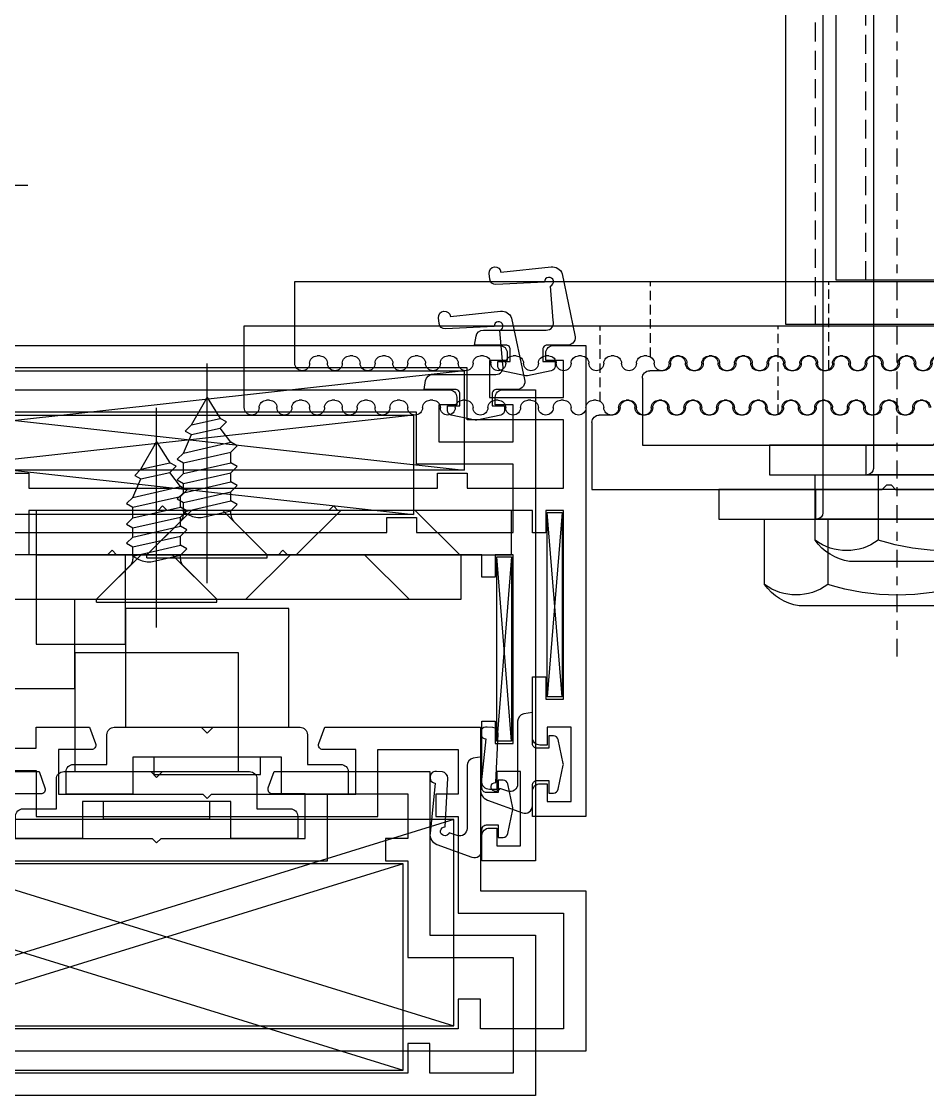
# Model space of a CAD drawing. Header units: inches. Extents: x 4821 to 127877, y 58012 to 433683.
# Drawn here: x 32958.8 to 33019.8, y 225922.1 to 225994.4 of the extents above; entities that cross this region are included whole.
import ezdxf
from ezdxf.xclip import XClip

# ---------------------------------------------------------------- set-up
doc = ezdxf.new("R2010")
doc.units = ezdxf.units.IN
doc.header["$MEASUREMENT"] = 0
doc.header["$XCLIPFRAME"] = 2
for name, pattern in [('$1$Center', [29.999999, 12, -6, 6, -6]), ('$1$DASHDOT', [25.4, 12.7, -6.35, 0, -6.35]), ('$1$DASHED', [19.05, 12.7, -6.35])]:
    doc.linetypes.add(name, pattern=pattern)
for name, color, linetype in [('$1$BEAM', 2, 'Continuous'), ('A-FURN-FIXD', 10, 'Continuous'), ('A-FURN-FREE', 10, 'Continuous'), ('A-WAL-CMU', 7, 'Continuous')]:
    doc.layers.add(name, color=color, linetype=linetype)

# ---------------------------------------------------------------- blocks, each defined once
blk = doc.blocks.new('$1$Fixed bracket Plan')
at = {"layer": 'A-FURN-FIXD', "linetype": '$1$Center', "ltscale": 0.1}
blk.add_line((53.65, -48.26), (53.65, 59.926), dxfattribs=at)
at = {"layer": 'A-FURN-FIXD', "linetype": '$1$DASHED', "ltscale": 0.1}
blk.add_line((59.15, -25.9), (59.15, 25.9), dxfattribs=at)
at = {"layer": 'A-FURN-FIXD'}
for p, q in [((61.15, -25.9), (61.15, 25.9)), ((58.651, 22.833), (58.651, -38.583)), ((97.6, -26), (9.7, -26)), ((46.15, -25.9), (61.15, -25.9)), ((97.6, -31.5), (97.6, -26)), ((51.9, -31), (52.1, -31)), ((54.1, -31), (54.3, -31)), ((56.3, -31), (56.5, -31)), ((58.5, -31), (58.7, -31)), ((60.7, -31), (60.9, -31)), ((62.9, -31), (63.1, -31)), ((65.1, -31), (65.3, -31)), ((67.3, -31), (67.5, -31)), ((69.5, -31), (69.7, -31)), ((71.7, -31), (71.9, -31)), ((73.9, -31), (74.1, -31)), ((76.1, -31), (76.3, -31)), ((78.3, -31), (78.5, -31)), ((80.5, -31), (80.7, -31)), ((82.7, -31), (82.9, -31)), ((84.9, -31), (85.1, -31)), ((87.1, -31), (87.3, -31)), ((89.3, -31), (89.5, -31)), ((91.5, -31), (91.7, -31)), ((93.7, -31), (93.9, -31)), ((95.9, -31), (96.1, -31)), ((53, -32), (53.2, -32)), ((55.2, -32), (55.4, -32)), ((57.4, -32), (57.6, -32)), ((59.6, -32), (59.8, -32)), ((61.8, -32), (62, -32)), ((64, -32), (64.2, -32)), ((66.2, -32), (66.4, -32)), ((68.4, -32), (68.6, -32)), ((70.6, -32), (70.8, -32)), ((72.8, -32), (73.7, -32)), ((74.2, -32.5), (74.2, -37)), ((54.05, -36.7), (53.75, -37)), ((54.35, -36.7), (54.05, -36.7)), ((54.65, -37), (54.35, -36.7)), ((53.75, -37), (34.2, -37)), ((41.65, -37), (65.65, -37)), ((74.2, -37), (54.65, -37)), ((59.151, -37), (59.151, -39)), ((65.65, -37), (65.65, -39)), ((65.65, -39), (41.65, -39)), ((48.232, -39), (59.068, -39)), ((58.325, -39), (58.325, -43.405)), ((62.575, -39), (59.068, -39)), ((62.575, -43.405), (62.575, -39)), ((47.046, -44.833), (60.255, -44.833))]:
    blk.add_line(p, q, dxfattribs=at)
at = {"layer": 'A-FURN-FIXD', "linetype": '$1$DASHED', "ltscale": 0.05}
for p, q in [((61.65, -31.933), (61.65, -26)), ((73.65, -31.067), (73.65, -26))]:
    blk.add_line(p, q, dxfattribs=at)
at = {"layer": 'A-FURN-FIXD'}
for centre, radius, start, end in [((51.9, -31.5), 0.5, 90, 180), ((52, -31.5), 0.5, 0, 180), ((52.1, -31.5), 0.5, 0, 90), ((54.1, -31.5), 0.5, 90, 180), ((54.2, -31.5), 0.5, 0, 180), ((54.3, -31.5), 0.5, 0, 90), ((56.3, -31.5), 0.5, 90, 180), ((56.4, -31.5), 0.5, 0, 180), ((56.5, -31.5), 0.5, 0, 90), ((58.5, -31.5), 0.5, 90, 180), ((58.6, -31.5), 0.5, 0, 180), ((58.7, -31.5), 0.5, 0, 90), ((60.7, -31.5), 0.5, 90, 180), ((60.8, -31.5), 0.5, 0, 180), ((60.9, -31.5), 0.5, 0, 90), ((62.9, -31.5), 0.5, 90, 180), ((63, -31.5), 0.5, 0, 180), ((63.1, -31.5), 0.5, 0, 90), ((65.1, -31.5), 0.5, 90, 180), ((65.2, -31.5), 0.5, 0, 180), ((65.3, -31.5), 0.5, 0, 90), ((67.3, -31.5), 0.5, 90, 180), ((67.4, -31.5), 0.5, 0, 180), ((67.5, -31.5), 0.5, 0, 90), ((69.5, -31.5), 0.5, 90, 180), ((69.6, -31.5), 0.5, 0, 180), ((69.7, -31.5), 0.5, 0, 90), ((71.7, -31.5), 0.5, 90, 180), ((71.8, -31.5), 0.5, 0, 180), ((71.9, -31.5), 0.5, 0, 90), ((73.9, -31.5), 0.5, 90, 180), ((74.1, -31.5), 0.5, 0, 90), ((76.1, -31.5), 0.5, 90, 180), ((76.3, -31.5), 0.5, 0, 90), ((78.3, -31.5), 0.5, 90, 180), ((78.5, -31.5), 0.5, 0, 90), ((80.5, -31.5), 0.5, 90, 180), ((80.7, -31.5), 0.5, 0, 90), ((82.7, -31.5), 0.5, 90, 180), ((82.9, -31.5), 0.5, 0, 90), ((84.9, -31.5), 0.5, 90, 180), ((85.1, -31.5), 0.5, 0, 90), ((87.1, -31.5), 0.5, 90, 180), ((87.3, -31.5), 0.5, 0, 90), ((89.3, -31.5), 0.5, 90, 180), ((89.5, -31.5), 0.5, 0, 90), ((91.5, -31.5), 0.5, 90, 180), ((91.7, -31.5), 0.5, 0, 90), ((93.7, -31.5), 0.5, 90, 180), ((93.9, -31.5), 0.5, 0, 90), ((95.9, -31.5), 0.5, 90, 180), ((96.1, -31.5), 0.5, 0, 90), ((53, -31.5), 0.5, 180, 270), ((53.1, -31.5), 0.5, 180, 0), ((53.2, -31.5), 0.5, 270, 0), ((55.2, -31.5), 0.5, 180, 270), ((55.3, -31.5), 0.5, 180, 0), ((55.4, -31.5), 0.5, 270, 0), ((57.4, -31.5), 0.5, 180, 270), ((57.5, -31.5), 0.5, 180, 0), ((57.6, -31.5), 0.5, 270, 0), ((59.6, -31.5), 0.5, 180, 270), ((59.7, -31.5), 0.5, 180, 0), ((59.8, -31.5), 0.5, 270, 0), ((61.8, -31.5), 0.5, 180, 270), ((61.9, -31.5), 0.5, 180, 0), ((62, -31.5), 0.5, 270, 0), ((64, -31.5), 0.5, 180, 270), ((64.1, -31.5), 0.5, 180, 0), ((64.2, -31.5), 0.5, 270, 0), ((66.2, -31.5), 0.5, 180, 270), ((66.3, -31.5), 0.5, 180, 0), ((66.4, -31.5), 0.5, 270, 0), ((68.4, -31.5), 0.5, 180, 270), ((68.5, -31.5), 0.5, 180, 0), ((68.6, -31.5), 0.5, 270, 360), ((70.6, -31.5), 0.5, 180, 270), ((70.7, -31.5), 0.5, 180, 0), ((70.8, -31.5), 0.5, 270, 0), ((72.8, -31.5), 0.5, 180, 270), ((72.9, -31.5), 0.5, 180, 0), ((75.1, -31.5), 0.5, 180, 0), ((77.3, -31.5), 0.5, 180, 0), ((79.5, -31.5), 0.5, 180, 0), ((81.7, -31.5), 0.5, 180, 0), ((83.9, -31.5), 0.5, 180, 0), ((86.1, -31.5), 0.5, 180, 0), ((88.3, -31.5), 0.5, 180, 0), ((90.5, -31.5), 0.5, 180, 0), ((92.7, -31.5), 0.5, 180, 0), ((94.9, -31.5), 0.5, 180, 0), ((97.1, -31.5), 0.5, 180, 0), ((73.7, -32.5), 0.5, 0, 90), ((59.068, -38.583), 0.417, 180, 270), ((53.65, -28.366), 15.749, 252.73193, 287.26807), ((60.45, -40.54), 3.568, 233.44286, 306.55714), ((59.725, -41.374), 3.5, 278.69929, 324.51571)]:
    blk.add_arc(centre, radius, start, end, dxfattribs=at)
blk = doc.blocks.new('$1$closekit')
at = {"layer": 'A-FURN-FREE'}
for p, q in [((-19.4, 14), (-16.4, 17)), ((-19.4, 9), (-16.4, 6)), ((-19.4, 1.05), (-16.4, 4.05)), ((-16.4, 4.05), (-18.674, 1.776)), ((-16.208, 4.05), (-16.4, 4.05)), ((-16.4, -4.05), (-16.4, 4.05)), ((-16.208, -4.05), (-16.208, 4.05)), ((-23.985, 1.6), (-24.935, 0.881)), ((-23.753, 2.023), (-23.985, 1.6)), ((-23.262, -1.6), (-23.985, 1.6)), ((-23.329, 1.6), (-23.753, 2.023)), ((-22.606, -1.6), (-23.329, 1.6)), ((-22.595, 1.6), (-23.329, 1.6)), ((-22.363, 2.023), (-22.595, 1.6)), ((-21.872, -1.6), (-22.595, 1.6)), ((-21.939, 1.6), (-22.363, 2.023)), ((-21.315, 1.6), (-21.939, 1.6)), ((-21.215, -1.6), (-21.939, 1.6)), ((-21.083, 2.023), (-21.315, 1.6)), ((-20.592, -1.6), (-21.315, 1.6)), ((-20.659, 1.6), (-21.083, 2.023)), ((-20.035, 1.6), (-20.659, 1.6)), ((-19.935, -1.6), (-20.659, 1.6)), ((-19.803, 2.023), (-20.035, 1.6)), ((-19.312, -1.6), (-20.035, 1.6)), ((-19.379, 1.6), (-19.803, 2.023)), ((-18.953, -0.286), (-19.379, 1.6)), ((-19.099, 1.6), (-19.379, 1.6)), ((-27, 0), (-25.591, 0.881)), ((-25.359, 1.304), (-25.591, 0.881)), ((-25.153, -1.056), (-25.591, 0.881)), ((-24.935, 0.881), (-25.359, 1.304)), ((-24.497, -1.056), (-24.935, 0.881)), ((-14.512, 0), (-29.282, 0)), ((-25.153, -1.056), (-27, 0)), ((-25.153, -1.056), (-24.73, -1.479)), ((-24.73, -1.479), (-24.497, -1.056)), ((-23.262, -1.6), (-24.497, -1.056)), ((-19.4, -1.05), (-16.4, -4.05)), ((-19.312, -1.6), (-19.084, -1.193)), ((-23.262, -1.6), (-22.838, -2.023)), ((-22.838, -2.023), (-22.606, -1.6)), ((-21.872, -1.6), (-22.606, -1.6)), ((-21.872, -1.6), (-21.448, -2.023)), ((-21.448, -2.023), (-21.215, -1.6)), ((-20.592, -1.6), (-21.215, -1.6)), ((-20.592, -1.6), (-20.168, -2.023)), ((-20.168, -2.023), (-19.935, -1.6)), ((-19.312, -1.6), (-19.935, -1.6)), ((-19.312, -1.6), (-19.099, -1.6)), ((-16.4, -4.05), (-18.674, -1.776)), ((-16.208, -4.05), (-16.4, -4.05))]:
    blk.add_line(p, q, dxfattribs=at)
blk.add_lwpolyline([(-16.4, -11.5), (-16.4, 20.5), (-19.4, 20.5), (-19.4, -11.5), (-10.4, -11.5), (-10.4, -5.5), (-16.4, -5.5)], dxfattribs=at)
blk.add_lwpolyline([(-4.3, -6.751, -0.414214), (-4.8, -6.251), (-4.8, -0.4), (-4.4, 0), (-4.8, 0.4), (-4.8, 6.251, -0.414214), (-4.3, 6.751), (-2.3, 6.751), (-2.3, 9.001, -0.414214), (-1.8, 9.502), (-0.299, 9.502), (-0.299, 5.001), (-2.8, 5.001), (-2.8, -5.001), (-0.299, -5.001), (-0.299, -9.502), (-1.8, -9.502, -0.414214), (-2.3, -9.001), (-2.3, -6.751)], format="xyb", close=True, dxfattribs=at)
for points in [[(-12.8, 5.5), (-12.8, -5.5), (-4.8, -5.5), (-4.8, 5.5)], [(-2.8, -3.591), (-1.617, -3.591), (-1.617, 3.591), (-2.8, 3.591)]]:
    blk.add_lwpolyline(points, close=True, dxfattribs=at)
for centre, radius, start, end in [((-19.099, 2.2), 0.6, 270, 315), ((-20.201, -0.568), 1.28, 330.7936, 12.73931), ((-19.099, -2.2), 0.6, 45, 90)]:
    blk.add_arc(centre, radius, start, end, dxfattribs=at)
blk = doc.blocks.new('$1$RHS4.2x32')
at = {"layer": 'A-FURN-FIXD'}
for p, q in [((1.422, 4.099), (0, 4.099)), ((0, -4.099), (0, 4.099)), ((-29.976, 1.609), (-30.263, 1.087)), ((-29.453, 1.087), (-29.976, 1.609)), ((-28.23, 1.579), (-29.453, 1.087)), ((-27.848, 2.1), (-28.134, 1.579)), ((-27.421, -1.579), (-28.134, 1.579)), ((-27.325, 1.579), (-27.848, 2.1)), ((-26.137, 1.579), (-27.325, 1.579)), ((-26.611, -1.579), (-27.325, 1.579)), ((-25.85, 2.1), (-26.137, 1.579)), ((-25.423, -1.579), (-26.137, 1.579)), ((-25.328, 1.579), (-25.85, 2.1)), ((-24.614, -1.579), (-25.328, 1.579)), ((-24.14, 1.579), (-25.328, 1.579)), ((-23.853, 2.1), (-24.14, 1.579)), ((-23.426, -1.579), (-24.14, 1.579)), ((-23.331, 1.579), (-23.853, 2.1)), ((-22.617, -1.579), (-23.331, 1.579)), ((-22.143, 1.579), (-23.331, 1.579)), ((-21.856, 2.1), (-22.143, 1.579)), ((-21.429, -1.579), (-22.143, 1.579)), ((-21.334, 1.579), (-21.856, 2.1)), ((-20.62, -1.579), (-21.334, 1.579)), ((-20.146, 1.579), (-21.334, 1.579)), ((-19.859, 2.1), (-20.146, 1.579)), ((-19.432, -1.579), (-20.146, 1.579)), ((-19.859, 2.1), (-19.336, 1.579)), ((-18.622, -1.579), (-19.336, 1.579)), ((-18.148, 1.579), (-19.336, 1.579)), ((-17.862, 2.1), (-18.148, 1.579)), ((-17.435, -1.579), (-18.148, 1.579)), ((-17.339, 1.579), (-17.862, 2.1)), ((-16.625, -1.579), (-17.339, 1.579)), ((-16.151, 1.579), (-17.339, 1.579)), ((-15.865, 2.1), (-16.151, 1.579)), ((-15.437, -1.579), (-16.151, 1.579)), ((-15.342, 1.579), (-15.865, 2.1)), ((-14.628, -1.579), (-15.342, 1.579)), ((-14.154, 1.579), (-15.342, 1.579)), ((-13.867, 2.1), (-14.154, 1.579)), ((-13.44, -1.579), (-14.154, 1.579)), ((-13.44, -1.579), (-14.154, 1.579)), ((-13.345, 1.579), (-13.867, 2.1)), ((-12.631, -1.579), (-13.345, 1.579)), ((-12.157, 1.579), (-13.345, 1.579)), ((-11.87, 2.1), (-12.157, 1.579)), ((-11.443, -1.579), (-12.157, 1.579)), ((-11.348, 1.579), (-11.87, 2.1)), ((-10.634, -1.579), (-11.348, 1.579)), ((-10.16, 1.579), (-11.348, 1.579)), ((-9.873, 2.1), (-10.16, 1.579)), ((-9.446, -1.579), (-10.16, 1.579)), ((-9.35, 1.579), (-9.873, 2.1)), ((-8.637, -1.579), (-9.35, 1.579)), ((-8.163, 1.579), (-9.35, 1.579)), ((-7.876, 2.1), (-8.163, 1.579)), ((-7.449, -1.579), (-8.163, 1.579)), ((-7.353, 1.579), (-7.876, 2.1)), ((-6.639, -1.579), (-7.353, 1.579)), ((-6.165, 1.579), (-7.353, 1.579)), ((-5.879, 2.1), (-6.165, 1.579)), ((-5.452, -1.579), (-6.165, 1.579)), ((-5.356, 1.579), (-5.879, 2.1)), ((-4.642, -1.579), (-5.356, 1.579)), ((-4.168, 1.579), (-5.356, 1.579)), ((-3.881, 2.1), (-4.168, 1.579)), ((-3.454, -1.579), (-4.168, 1.579)), ((-3.454, -1.579), (-4.168, 1.579)), ((-3.359, 1.579), (-3.881, 2.1)), ((-2.645, -1.579), (-3.359, 1.579)), ((-2.171, 1.579), (-3.359, 1.579)), ((-1.884, 2.1), (-2.171, 1.579)), ((-1.457, -1.579), (-2.171, 1.579)), ((-1.362, 1.579), (-1.884, 2.1)), ((-0.648, -1.579), (-1.362, 1.579)), ((-0.174, 1.579), (-1.362, 1.579)), ((0, 1.895), (-0.174, 1.579)), ((0, 0.81), (-0.174, 1.579)), ((-32, 0), (-30.263, 1.087)), ((-29.723, -1.303), (-30.263, 1.087)), ((-28.913, -1.303), (-29.453, 1.087)), ((-29.723, -1.303), (-32, 0)), ((3.048, 0.455), (2.039, 0.455)), ((2.039, -0.455), (2.039, 0.455)), ((3.048, -0.455), (2.039, -0.455)), ((-29.723, -1.303), (-29.2, -1.824)), ((-29.2, -1.824), (-28.913, -1.303)), ((-27.421, -1.579), (-28.913, -1.303)), ((-27.421, -1.579), (-26.898, -2.1)), ((-26.898, -2.1), (-26.611, -1.579)), ((-25.423, -1.579), (-26.611, -1.579)), ((-25.423, -1.579), (-24.901, -2.1)), ((-24.901, -2.1), (-24.614, -1.579)), ((-23.426, -1.579), (-24.614, -1.579)), ((-23.426, -1.579), (-22.904, -2.1)), ((-22.904, -2.1), (-22.617, -1.579)), ((-21.429, -1.579), (-22.617, -1.579)), ((-21.429, -1.579), (-20.906, -2.1)), ((-20.906, -2.1), (-20.62, -1.579)), ((-19.432, -1.579), (-20.62, -1.579)), ((-19.432, -1.579), (-18.909, -2.1)), ((-18.909, -2.1), (-18.622, -1.579)), ((-17.435, -1.579), (-18.622, -1.579)), ((-17.435, -1.579), (-16.912, -2.1)), ((-16.912, -2.1), (-16.625, -1.579)), ((-15.437, -1.579), (-16.625, -1.579)), ((-15.437, -1.579), (-14.915, -2.1)), ((-14.915, -2.1), (-14.628, -1.579)), ((-13.44, -1.579), (-14.628, -1.579)), ((-13.44, -1.579), (-12.918, -2.1)), ((-12.918, -2.1), (-12.631, -1.579)), ((-11.443, -1.579), (-12.631, -1.579)), ((-11.443, -1.579), (-10.92, -2.1)), ((-10.92, -2.1), (-10.634, -1.579)), ((-9.446, -1.579), (-10.634, -1.579)), ((-9.446, -1.579), (-8.923, -2.1)), ((-8.923, -2.1), (-8.637, -1.579)), ((-7.449, -1.579), (-8.637, -1.579)), ((-7.449, -1.579), (-6.926, -2.1)), ((-6.926, -2.1), (-6.639, -1.579)), ((-5.452, -1.579), (-6.639, -1.579)), ((-5.452, -1.579), (-4.929, -2.1)), ((-4.929, -2.1), (-4.642, -1.579)), ((-3.454, -1.579), (-4.642, -1.579)), ((-3.454, -1.579), (-2.932, -2.1)), ((-2.932, -2.1), (-2.645, -1.579)), ((-1.457, -1.579), (-2.645, -1.579)), ((-1.457, -1.579), (-0.935, -2.1)), ((-0.935, -2.1), (-0.648, -1.579)), ((0, -1.579), (-0.648, -1.579)), ((1.422, -4.099), (0, -4.099))]:
    blk.add_line(p, q, dxfattribs=at)
at = {"layer": 'A-FURN-FIXD', "linetype": '$1$DASHDOT'}
blk.add_line((4.779, 0), (-34, 0), dxfattribs=at)
at = {"layer": 'A-FURN-FIXD'}
for centre, start, end in [((-5.008, -0.908), 9.62942, 37.90566), ((-5.008, 0.908), 322.09434, 350.37058)]:
    blk.add_arc(centre, 8.149, start, end, dxfattribs=at)
blk = doc.blocks.new('FIRST SLAB EDGE')
at = {"color": 52, "extrusion": (5.69003e-07, 1.56101e-06, 1)}
for p, q in [((1200819.551, -1727702.546, 0), (1200758.951, -1727709.246, 0)), ((1200758.951, -1727702.546, 0), (1200819.551, -1727709.246, 0)), ((1200752.351, -1727712.096, 0), (1200753.351, -1727724.496, 0)), ((1200752.351, -1727724.496, 0), (1200753.351, -1727712.096, 0)), ((1200759.651, -1727732.746, 0), (1200804.551, -1727746.646, 0)), ((1200804.551, -1727732.746, 0), (1200759.651, -1727746.646, 0))]:
    blk.add_line(p, q, dxfattribs=at)
at = {"color": 16, "extrusion": (5.69003e-07, 1.56101e-06, 1), "elevation": -2.014}
blk.add_lwpolyline([(1200756.551, -1727700.846), (1200756.551, -1727700.846, 0.414214), (1200756.051, -1727701.346), (1200756.051, -1727701.846), (1200757.251, -1727701.846), (1200757.251, -1727704.346), (1200752.251, -1727704.346), (1200752.251, -1727701.846), (1200753.451, -1727701.846), (1200753.451, -1727701.346, 0.414214), (1200752.951, -1727700.846), (1200750.751, -1727700.846), (1200750.751, -1727732.546), (1200754.351, -1727732.546), (1200754.351, -1727730.846, 0.414214), (1200753.851, -1727730.346), (1200753.351, -1727730.346), (1200753.351, -1727731.546), (1200751.751, -1727731.546), (1200751.751, -1727726.546), (1200753.351, -1727726.546), (1200753.351, -1727727.746), (1200753.851, -1727727.746, 0.414214), (1200754.351, -1727727.246), (1200754.351, -1727723.146), (1200753.451, -1727723.146), (1200753.451, -1727724.646), (1200752.251, -1727724.646), (1200752.251, -1727711.946), (1200753.451, -1727711.946), (1200753.451, -1727713.446), (1200754.351, -1727713.446), (1200754.351, -1727711.946), (1200767.451, -1727711.946), (1200767.751, -1727711.646), (1200768.051, -1727711.946), (1200778.951, -1727711.946), (1200779.251, -1727711.646), (1200779.551, -1727711.946), (1200788.251, -1727711.946), (1200788.251, -1727714.946), (1200789.751, -1727714.946), (1200789.751, -1727710.946), (1200800.951, -1727710.946), (1200801.251, -1727710.646), (1200801.551, -1727710.946), (1200822.066, -1727710.946), (1200822.943, -1727706.132), (1200821.751, -1727706.132), (1200821.751, -1727695.546), (1200828.751, -1727695.546), (1200828.751, -1727694.196), (1200827.851, -1727693.296), (1200827.251, -1727693.296), (1200827.251, -1727694.296), (1200821.751, -1727694.296), (1200821.751, -1727684.346), (1200827.251, -1727684.346), (1200827.251, -1727686.796), (1200827.851, -1727686.796), (1200828.751, -1727685.896), (1200828.751, -1727684.346), (1200836.849, -1727684.346), (1200836.849, -1727679.646), (1200835.049, -1727679.646, 0.414214), (1200834.449, -1727680.246), (1200834.449, -1727680.846), (1200835.649, -1727680.846), (1200835.649, -1727682.846), (1200821.251, -1727682.846), (1200821.251, -1727680.846), (1200822.951, -1727680.846), (1200822.951, -1727679.646), (1200819.751, -1727679.646), (1200819.751, -1727700.846), (1200756.551, -1727700.846)], format="xyb", dxfattribs=at)
at = {"color": 151, "extrusion": (5.69003e-07, 1.56101e-06, 1), "elevation": -2.015}
for points in [[(1200755.841, -1727701.115, -0.414214), (1200756.141, -1727700.815), (1200758.251, -1727700.815), (1200758.148, -1727700.228, 0.36397), (1200757.655, -1727699.815), (1200753.427, -1727699.815, -0.512727), (1200752.953, -1727699.155), (1200753.137, -1727696.845, -2.014387), (1200753.532, -1727696.577), (1200756.809, -1727696.747, 0.39893), (1200757.228, -1727696.389), (1200757.269, -1727695.991, 1), (1200756.474, -1727695.908), (1200753.092, -1727695.554, 0.344245), (1200752.356, -1727696.013), (1200751.495, -1727700.144, 0.520567), (1200751.965, -1727700.815), (1200753.361, -1727700.815, -0.414214), (1200753.661, -1727701.115), (1200753.661, -1727701.915), (1200752.826, -1727701.915), (1200752.826, -1727702.239, 0.360315), (1200753.082, -1727702.549), (1200754.692, -1727702.892, 0.094006), (1200754.81, -1727702.892), (1200756.42, -1727702.549, 0.360315), (1200756.676, -1727702.239), (1200756.676, -1727701.915), (1200755.841, -1727701.915)], [(1200754.051, -1727727.956, 0.414214), (1200754.351, -1727727.656), (1200754.351, -1727725.546), (1200754.938, -1727725.65, -0.36397), (1200755.351, -1727726.142), (1200755.351, -1727730.37, 0.512727), (1200756.01, -1727730.844), (1200756.556, -1727730.66, 2.014387), (1200756.824, -1727730.265), (1200756.654, -1727726.988, -0.39893), (1200757.012, -1727726.569), (1200757.409, -1727726.528, -1), (1200757.493, -1727727.323), (1200757.847, -1727730.706, -0.344245), (1200757.388, -1727731.441), (1200755.022, -1727732.302, -0.520567), (1200754.351, -1727731.832), (1200754.351, -1727730.436, 0.414214), (1200754.051, -1727730.136), (1200753.251, -1727730.136), (1200753.251, -1727730.971), (1200752.927, -1727730.971, -0.360315), (1200752.617, -1727730.715), (1200752.274, -1727729.105, -0.094006), (1200752.274, -1727728.987), (1200752.617, -1727727.377, -0.360315), (1200752.927, -1727727.121), (1200753.251, -1727727.121), (1200753.251, -1727727.956)]]:
    blk.add_lwpolyline(points, format="xyb", close=True, dxfattribs=at)
at = {"color": 16, "linetype": 'Continuous', "extrusion": (5.69003e-07, 1.56101e-06, 1), "elevation": -2.015}
blk.add_lwpolyline([(1200788.251, -1727709.446), (1200788.251, -1727710.446), (1200760.751, -1727710.446), (1200760.751, -1727709.446), (1200758.751, -1727709.446), (1200758.751, -1727710.446), (1200752.251, -1727710.446), (1200752.251, -1727705.846), (1200758.751, -1727705.846), (1200758.751, -1727702.346), (1200819.751, -1727702.346), (1200819.751, -1727709.446)], close=True, dxfattribs=at)
at = {"color": 52, "extrusion": (5.69003e-07, 1.56101e-06, 1), "elevation": -2.015}
for points in [[(1200758.951, -1727702.546), (1200758.951, -1727709.246), (1200819.551, -1727709.246), (1200819.551, -1727702.546)], [(1200753.351, -1727724.496), (1200753.351, -1727712.096), (1200752.351, -1727712.096), (1200752.351, -1727724.496)], [(1200759.651, -1727746.646), (1200759.651, -1727732.746), (1200804.551, -1727732.746), (1200804.551, -1727746.646)]]:
    blk.add_lwpolyline(points, close=True, dxfattribs=at)
at = {"color": 16, "extrusion": (5.69003e-07, 1.56101e-06, 1), "elevation": -2.015}
blk.add_lwpolyline([(1200830.351, -1727712.796, 1), (1200828.051, -1727712.796), (1200828.051, -1727717.646), (1200828.351, -1727717.946), (1200828.051, -1727718.246), (1200828.051, -1727723.946), (1200823.917, -1727723.946), (1200823.311, -1727724.996, 0.57735), (1200823.571, -1727725.446), (1200824.551, -1727725.446), (1200824.551, -1727727.946), (1200819.051, -1727727.946), (1200819.051, -1727725.446), (1200820.032, -1727725.446, 0.57735), (1200820.291, -1727724.996), (1200819.685, -1727723.946), (1200817.551, -1727723.946), (1200817.551, -1727727.946), (1200801.551, -1727727.946), (1200801.251, -1727728.246), (1200800.951, -1727727.946), (1200787.751, -1727727.946), (1200787.751, -1727726.546), (1200784.169, -1727726.546), (1200783.769, -1727727.643, 0.520567), (1200784.051, -1727728.046), (1200786.251, -1727728.046), (1200786.251, -1727731.046), (1200776.551, -1727731.046), (1200776.251, -1727731.346), (1200775.951, -1727731.046), (1200766.251, -1727731.046), (1200766.251, -1727728.046), (1200768.451, -1727728.046, 0.520567), (1200768.733, -1727727.643), (1200768.334, -1727726.546), (1200757.851, -1727726.546), (1200757.851, -1727737.546), (1200750.751, -1727737.546), (1200750.751, -1727748.346), (1200810.751, -1727748.346), (1200810.751, -1727748.346), (1200810.751, -1727746.996), (1200809.851, -1727746.096), (1200809.251, -1727746.096), (1200809.251, -1727747.096), (1200806.251, -1727747.096), (1200806.251, -1727743.146), (1200805.951, -1727742.846), (1200806.251, -1727742.546), (1200806.251, -1727738.596), (1200809.251, -1727738.596), (1200809.251, -1727739.596), (1200809.851, -1727739.596), (1200810.751, -1727738.696), (1200810.751, -1727729.946), (1200826.251, -1727729.946), (1200826.251, -1727727.646), (1200828.051, -1727727.646), (1200828.051, -1727728.796, 1), (1200830.351, -1727728.796)], format="xyb", close=True, dxfattribs=at)
blk.add_lwpolyline([(1200764.751, -1727732.546), (1200764.751, -1727728.046), (1200759.351, -1727728.046), (1200759.351, -1727731.046), (1200760.851, -1727731.046), (1200760.851, -1727732.546), (1200759.351, -1727732.546), (1200759.351, -1727739.046), (1200752.251, -1727739.046), (1200752.251, -1727746.846), (1200757.851, -1727746.846), (1200757.851, -1727744.846), (1200759.351, -1727744.846), (1200759.351, -1727746.846), (1200804.751, -1727746.846), (1200804.751, -1727737.096), (1200809.251, -1727737.096), (1200809.251, -1727730.446), (1200796.751, -1727730.446), (1200796.751, -1727732.546), (1200795.251, -1727732.546), (1200795.251, -1727729.446), (1200787.751, -1727729.446), (1200787.751, -1727732.546)], close=True, dxfattribs=at)
at = {"layer": '$1$BEAM', "extrusion": (5.69003e-07, 1.56101e-06, 1), "rotation": 0.0002189598665623592}
blk.add_blockref('$1$Fixed bracket Plan', (1200672.751, -1727670.546, -2.014), dxfattribs=at)
at = {"color": 7, "extrusion": (-5.69003e-07, -1.56101e-06, -1), "zscale": -1}
for name, p, rotation in [('$1$RHS4.2x32', (-1200821.751, -1727690.046, 2.014), 179.9997810401333), ('$1$closekit', (-1200776.251, -1727731.346, 2.014), 269.9997810401333)]:
    blk.add_blockref(name, p, dxfattribs=dict(at, rotation=rotation))

msp = doc.modelspace()

# ---------------------------------------------------------------- block references
at = {"layer": 'A-WAL-CMU'}
ref = msp.add_blockref('FIRST SLAB EDGE', (1233747.587, 1953673.461), dxfattribs=dict(at, xscale=-1))
XClip(ref).set_block_clipping_path([(1196236.1121028436, -1729554.8924368375), (1201281.1159926755, -1720979.7328682605)])
ref = msp.add_blockref('FIRST SLAB EDGE', (1233744.187, 1953670.477), dxfattribs=dict(at, xscale=-1))
XClip(ref).set_block_clipping_path([(1196236.1121028436, -1729554.8924368375), (1201281.1159926755, -1720979.7328682605)])

doc.saveas('drawing.dxf')
